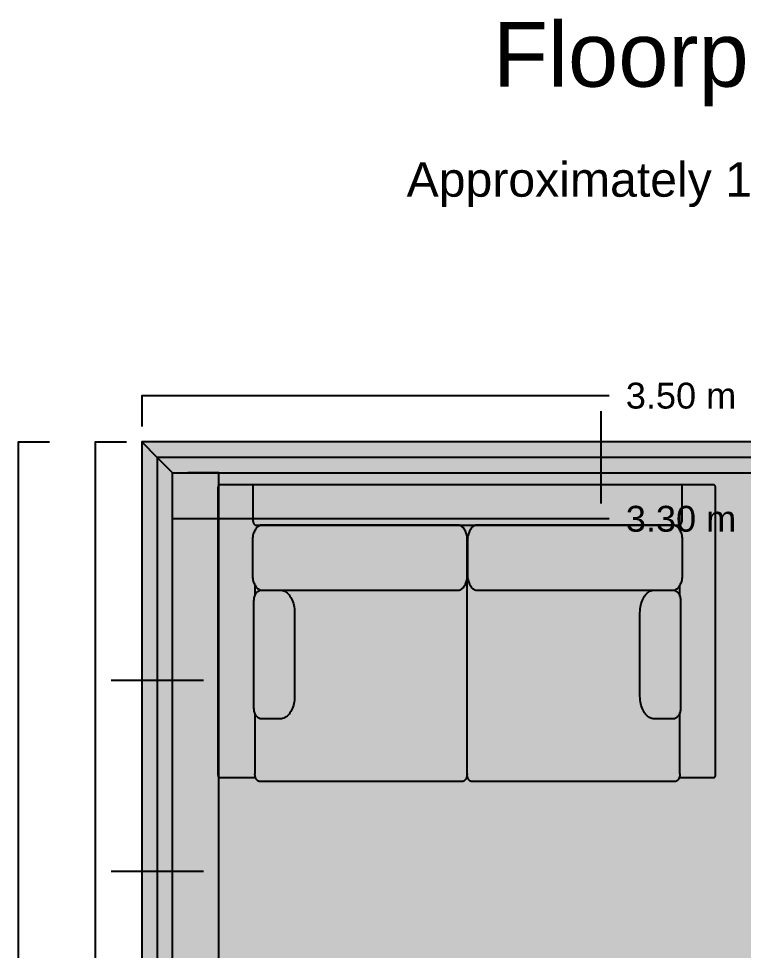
# Model space of a CAD drawing. Header units: metres. Extents: x -2.24 to 2.16, y -4.11 to 3.84.
# Drawn here: x -2.192 to 0.161, y 0.808 to 3.835 of the extents above; entities that cross this region are included whole.
import ezdxf

# ---------------------------------------------------------------- set-up
doc = ezdxf.new("R2010")
doc.units = ezdxf.units.M
doc.header["$MEASUREMENT"] = 0
for name, color, linetype in [('Poly-DimensionsExterior', 255, 'Continuous'), ('Poly-DimensionsInterior', 250, 'Continuous'), ('Poly-Doors', 8, 'Continuous'), ('Poly-Furniture', 45, 'Continuous'), ('Poly-Header', 255, 'Continuous'), ('Poly-RoomsHatch', 161, 'Continuous'), ('Poly-Walls', 8, 'Continuous'), ('Poly-WallsHatch', 8, 'Continuous')]:
    doc.layers.add(name, color=color, linetype=linetype)
doc.styles.get("Standard").update_dxf_attribs({"font": 'arial.ttf'})

msp = doc.modelspace()

# ---------------------------------------------------------------- hatches: boundary and pattern name
at = {"layer": 'Poly-Doors'}
h = msp.add_hatch(color=255, dxfattribs=at)
h.dxf.hatch_style = 1
h.paths.add_polyline_path([(-0.302109, 2.459847), (-0.302109, 2.359847), (0.511114, 2.359847), (0.511114, 2.459847)])
h = msp.add_hatch(color=255, dxfattribs=at)
h.dxf.hatch_style = 1
h.paths.add_polyline_path([(-1.792447, 1.065819), (-1.692447, 1.065819), (-1.692447, 1.685083), (-1.792447, 1.685083)])
at = {"layer": 'Poly-RoomsHatch'}
h = msp.add_hatch(color=161, dxfattribs=at)
h.dxf.hatch_style = 1
h.paths.add_polyline_path([(-1.742447, 2.409847), (-1.742447, -1.724916), (-1.577356, -1.724916), (-1.577356, -2.413977), (1.660155, -2.413977), (1.660155, -1.733229), (1.660155, 2.409847)])
at = {"layer": 'Poly-WallsHatch'}
h = msp.add_hatch(color=8, dxfattribs=at)
h.dxf.hatch_style = 1
h.paths.add_polyline_path([(-1.742447, -1.724916), (-1.692447, -1.674916), (-1.692447, 2.359847), (-1.742447, 2.409847), (-1.792447, 2.459847), (-1.792447, -1.774916)])
h = msp.add_hatch(color=8, dxfattribs=at)
h.dxf.hatch_style = 1
h.paths.add_polyline_path([(-1.742447, 2.409847), (-1.692447, 2.359847), (1.610155, 2.359847), (1.660155, 2.409847), (1.710155, 2.459847), (-1.792447, 2.459847)])

# ---------------------------------------------------------------- linework, layer by layer
at = {"layer": 'Poly-DimensionsExterior', "color": 255}
for points in [[(-0.27442, 2.609847), (-1.792447, 2.609847), (-1.792447, 2.509847)], [(-2.192447, 0.231209), (-2.192447, 2.459847), (-2.092447, 2.459847)], [(-1.942447, 0.575739), (-1.942447, 2.459847), (-1.842447, 2.459847)]]:
    msp.add_lwpolyline(points, dxfattribs=at)
at = {"layer": 'Poly-DimensionsInterior', "color": 250}
for points in [[(-1.542447, 0.575739), (-1.542447, 2.359847), (-1.642447, 2.359847)], [(-0.27442, 2.209847), (-1.692447, 2.209847), (-1.692447, 2.309847)]]:
    msp.add_lwpolyline(points, dxfattribs=at)
at = {"layer": 'Poly-Doors', "color": 8}
for points in [[(-0.302109, 2.559847), (-0.302109, 2.259847)], [(-1.592447, 1.685083), (-1.892447, 1.685083)], [(-1.892447, 1.065819), (-1.592447, 1.065819)]]:
    msp.add_lwpolyline(points, dxfattribs=at)
at = {"layer": 'Poly-Doors', "color": 255}
for points in [[(-0.302109, 2.459847), (-0.302109, 2.359847), (0.511114, 2.359847), (0.511114, 2.459847), (-0.302109, 2.459847)], [(-1.792447, 1.065819), (-1.692447, 1.065819), (-1.692447, 1.685083), (-1.792447, 1.685083), (-1.792447, 1.065819)]]:
    msp.add_lwpolyline(points, dxfattribs=at)
at = {"layer": 'Poly-Furniture', "color": 45}
for points in [[(-1.538678, 2.32057), (-1.539246, 2.320532), (-1.539802, 2.320419), (-1.540343, 2.320236), (-1.540866, 2.319985), (-1.541371, 2.319669), (-1.541854, 2.319292), (-1.542315, 2.318857), (-1.54275, 2.318366), (-1.543158, 2.317824), (-1.543537, 2.317233), (-1.543884, 2.316596), (-1.544198, 2.315917), (-1.544477, 2.315198), (-1.544719, 2.314443), (-1.544921, 2.313656), (-1.545082, 2.312838), (-1.545199, 2.311994), (-1.545271, 2.311127), (-1.545296, 2.310239)], [(-1.545296, 2.310239), (-1.545296, 1.379688)], [(0.064716, 2.32057), (-1.538678, 2.32057)], [(-1.431887, 2.322009), (-1.431887, 2.206422)], [(-0.037432, 2.206422), (-0.037432, 2.322009)], [(0.071334, 2.310239), (0.07131, 2.311127), (0.071238, 2.311994), (0.07112, 2.312838), (0.07096, 2.313656), (0.070757, 2.314443), (0.070516, 2.315198), (0.070237, 2.315917), (0.069923, 2.316596), (0.069575, 2.317233), (0.069196, 2.317824), (0.068788, 2.318366), (0.068353, 2.318857), (0.067893, 2.319292), (0.067409, 2.319669), (0.066905, 2.319985), (0.066381, 2.320236), (0.065841, 2.320419), (0.065285, 2.320532), (0.064716, 2.32057)], [(0.071334, 1.379688), (0.071334, 2.310239)], [(-1.400905, 2.189976), (-1.403697, 2.189791), (-1.406424, 2.189244), (-1.409075, 2.188353), (-1.41164, 2.18713), (-1.414111, 2.185593), (-1.416476, 2.183755), (-1.418728, 2.181632), (-1.420854, 2.17924), (-1.422847, 2.176593), (-1.424696, 2.173707), (-1.426392, 2.170596), (-1.427925, 2.167276), (-1.429284, 2.163762), (-1.430462, 2.160069), (-1.431447, 2.156213), (-1.43223, 2.152208), (-1.432801, 2.14807), (-1.433151, 2.143814), (-1.43327, 2.139455)], [(-1.431887, 2.206422), (-1.431847, 2.204941), (-1.431728, 2.203494), (-1.431534, 2.202087), (-1.431267, 2.200725), (-1.430933, 2.199413), (-1.430533, 2.198156), (-1.43007, 2.196961), (-1.429549, 2.195831), (-1.428973, 2.194772), (-1.428344, 2.193789), (-1.427666, 2.192888), (-1.426942, 2.192073), (-1.426176, 2.19135), (-1.425371, 2.190724), (-1.42453, 2.1902), (-1.423657, 2.189784), (-1.422754, 2.18948), (-1.421825, 2.189294), (-1.420874, 2.189231)], [(-1.420874, 2.189231), (-0.048446, 2.189231)], [(-0.767008, 2.189976), (-1.400905, 2.189976)], [(-0.767008, 2.189976), (-0.767008, 2.189976)], [(-0.734643, 2.139455), (-0.734762, 2.143814), (-0.735112, 2.14807), (-0.735683, 2.152208), (-0.736466, 2.156213), (-0.737451, 2.160069), (-0.738628, 2.163762), (-0.739988, 2.167276), (-0.741521, 2.170596), (-0.743217, 2.173707), (-0.745066, 2.176593), (-0.747059, 2.17924), (-0.749185, 2.181632), (-0.751436, 2.183755), (-0.753802, 2.185593), (-0.756272, 2.18713), (-0.758838, 2.188353), (-0.761489, 2.189244), (-0.764215, 2.189791), (-0.767008, 2.189976)], [(-0.702295, 2.189976), (-0.705087, 2.189791), (-0.707814, 2.189244), (-0.710465, 2.188353), (-0.71303, 2.18713), (-0.715501, 2.185593), (-0.717866, 2.183755), (-0.720117, 2.181632), (-0.722244, 2.17924), (-0.724237, 2.176593), (-0.726086, 2.173707), (-0.727782, 2.170596), (-0.729315, 2.167276), (-0.730674, 2.163762), (-0.731852, 2.160069), (-0.732837, 2.156213), (-0.73362, 2.152208), (-0.734191, 2.14807), (-0.734541, 2.143814), (-0.73466, 2.139455)], [(-0.068398, 2.189976), (-0.702295, 2.189976)], [(-0.068398, 2.189976), (-0.068398, 2.189976)], [(-0.036033, 2.139455), (-0.036152, 2.143814), (-0.036502, 2.14807), (-0.037073, 2.152208), (-0.037856, 2.156213), (-0.038841, 2.160069), (-0.040018, 2.163762), (-0.041378, 2.167276), (-0.042911, 2.170596), (-0.044606, 2.173707), (-0.046456, 2.176593), (-0.048448, 2.17924), (-0.050575, 2.181632), (-0.052826, 2.183755), (-0.055192, 2.185593), (-0.057662, 2.18713), (-0.060228, 2.188353), (-0.062879, 2.189244), (-0.065605, 2.189791), (-0.068398, 2.189976)], [(-0.048446, 2.189231), (-0.047496, 2.189294), (-0.046569, 2.189479), (-0.045668, 2.189782), (-0.044795, 2.190198), (-0.043955, 2.19072), (-0.04315, 2.191345), (-0.042384, 2.192066), (-0.04166, 2.19288), (-0.040982, 2.19378), (-0.040352, 2.194762), (-0.039775, 2.19582), (-0.039253, 2.196949), (-0.03879, 2.198145), (-0.038389, 2.199402), (-0.038053, 2.200714), (-0.037787, 2.202078), (-0.037592, 2.203487), (-0.037473, 2.204937), (-0.037432, 2.206422)], [(-0.736042, 1.381693), (-0.736042, 2.159011)], [(-1.43327, 2.139455), (-1.43327, 2.028623)], [(-0.73466, 2.139455), (-0.73466, 2.028623)], [(-0.734643, 2.028623), (-0.734643, 2.139455)], [(-0.036033, 2.028623), (-0.036033, 2.139455)], [(-1.43327, 2.028623), (-1.433151, 2.024263), (-1.432801, 2.020007), (-1.43223, 2.015869), (-1.431447, 2.011864), (-1.430462, 2.008008), (-1.429284, 2.004315), (-1.427925, 2.000802), (-1.426392, 1.997482), (-1.424696, 1.994371), (-1.422847, 1.991485), (-1.420854, 1.988838), (-1.418728, 1.986445), (-1.416476, 1.984323), (-1.414111, 1.982485), (-1.41164, 1.980947), (-1.409075, 1.979725), (-1.406424, 1.978833), (-1.403697, 1.978287), (-1.400905, 1.978102)], [(-0.767008, 1.978102), (-0.764215, 1.978287), (-0.761489, 1.978833), (-0.758838, 1.979725), (-0.756272, 1.980947), (-0.753802, 1.982485), (-0.751436, 1.984323), (-0.749185, 1.986445), (-0.747059, 1.988838), (-0.745066, 1.991485), (-0.743217, 1.994371), (-0.741521, 1.997482), (-0.739988, 2.000802), (-0.738628, 2.004315), (-0.737451, 2.008008), (-0.736466, 2.011864), (-0.735683, 2.015869), (-0.735112, 2.020007), (-0.734762, 2.024263), (-0.734643, 2.028623)], [(-0.73466, 2.028623), (-0.734541, 2.024263), (-0.734191, 2.020007), (-0.73362, 2.015869), (-0.732837, 2.011864), (-0.731852, 2.008008), (-0.730674, 2.004315), (-0.729315, 2.000802), (-0.727782, 1.997482), (-0.726086, 1.994371), (-0.724237, 1.991485), (-0.722244, 1.988838), (-0.720117, 1.986445), (-0.717866, 1.984323), (-0.715501, 1.982485), (-0.71303, 1.980947), (-0.710465, 1.979725), (-0.707814, 1.978833), (-0.705087, 1.978287), (-0.702295, 1.978102)], [(-0.068398, 1.978102), (-0.065605, 1.978287), (-0.062879, 1.978833), (-0.060228, 1.979725), (-0.057662, 1.980947), (-0.055192, 1.982485), (-0.052826, 1.984323), (-0.050575, 1.986445), (-0.048448, 1.988838), (-0.046456, 1.991485), (-0.044606, 1.994371), (-0.042911, 1.997482), (-0.041378, 2.000802), (-0.040018, 2.004315), (-0.038841, 2.008008), (-0.037856, 2.011864), (-0.037073, 2.015869), (-0.036502, 2.020007), (-0.036152, 2.024263), (-0.036033, 2.028623)], [(-1.428331, 1.941046), (-1.428242, 1.944302), (-1.42798, 1.947482), (-1.427553, 1.950575), (-1.426966, 1.953568), (-1.426229, 1.95645), (-1.425348, 1.959211), (-1.424331, 1.961838), (-1.423184, 1.964321), (-1.421916, 1.966648), (-1.420532, 1.968807), (-1.419042, 1.970787), (-1.417451, 1.972577), (-1.415768, 1.974165), (-1.414, 1.97554), (-1.412153, 1.976691), (-1.410236, 1.977606), (-1.408255, 1.978273), (-1.406218, 1.978682), (-1.404131, 1.978821)], [(-1.424874, 1.994753), (-1.424874, 1.959831)], [(-1.404131, 1.978821), (-1.343237, 1.978821)], [(-1.404131, 1.978821), (-1.404131, 1.978821)], [(-1.400905, 1.978102), (-0.767008, 1.978102)], [(-1.343237, 1.978821), (-1.339176, 1.978551), (-1.335211, 1.977756), (-1.331355, 1.976457), (-1.327624, 1.974677), (-1.32403, 1.972439), (-1.320589, 1.969763), (-1.317314, 1.966673), (-1.31422, 1.963191), (-1.311321, 1.959339), (-1.308631, 1.955138), (-1.306163, 1.950612), (-1.303933, 1.945781), (-1.301955, 1.940669), (-1.300242, 1.935298), (-1.298808, 1.92969), (-1.297669, 1.923866), (-1.296837, 1.91785), (-1.296328, 1.911663), (-1.296155, 1.905327)], [(-0.702295, 1.978102), (-0.068398, 1.978102)], [(-0.174547, 1.905327), (-0.174374, 1.911666), (-0.173864, 1.917856), (-0.173032, 1.923875), (-0.171892, 1.9297), (-0.170458, 1.935309), (-0.168744, 1.940681), (-0.166765, 1.945793), (-0.164534, 1.950622), (-0.162066, 1.955148), (-0.159375, 1.959348), (-0.156475, 1.963199), (-0.153381, 1.96668), (-0.150106, 1.969769), (-0.146665, 1.972443), (-0.143072, 1.97468), (-0.139341, 1.976459), (-0.135487, 1.977756), (-0.131523, 1.978551), (-0.127465, 1.978821)], [(-0.127465, 1.978821), (-0.066571, 1.978821)], [(-0.066571, 1.978821), (-0.064485, 1.978682), (-0.062447, 1.978273), (-0.060466, 1.977606), (-0.058549, 1.976691), (-0.056702, 1.97554), (-0.054934, 1.974165), (-0.053251, 1.972577), (-0.05166, 1.970787), (-0.05017, 1.968807), (-0.048786, 1.966648), (-0.047518, 1.964321), (-0.046371, 1.961838), (-0.045354, 1.959211), (-0.044473, 1.95645), (-0.043736, 1.953568), (-0.04315, 1.950575), (-0.042722, 1.947482), (-0.04246, 1.944302), (-0.042371, 1.941046)], [(-0.044857, 1.957672), (-0.044857, 1.99406)], [(-1.428331, 1.597961), (-1.428331, 1.941046)], [(-0.042371, 1.941046), (-0.042371, 1.597961)], [(-1.296155, 1.905327), (-1.296155, 1.633681)], [(-0.174547, 1.633681), (-0.174547, 1.905327)], [(-1.296155, 1.633681), (-1.296328, 1.627341), (-1.296838, 1.621151), (-1.29767, 1.615132), (-1.29881, 1.609307), (-1.300244, 1.603698), (-1.301958, 1.598327), (-1.303938, 1.593215), (-1.306168, 1.588385), (-1.308636, 1.583859), (-1.311327, 1.57966), (-1.314227, 1.575808), (-1.317321, 1.572327), (-1.320596, 1.569239), (-1.324037, 1.566565), (-1.32763, 1.564327), (-1.331361, 1.562549), (-1.335215, 1.561251), (-1.339179, 1.560456), (-1.343237, 1.560186)], [(-0.127465, 1.560186), (-0.131526, 1.560456), (-0.135491, 1.561252), (-0.139347, 1.56255), (-0.143079, 1.56433), (-0.146672, 1.566569), (-0.150113, 1.569244), (-0.153388, 1.572334), (-0.156482, 1.575816), (-0.159381, 1.579669), (-0.162072, 1.583869), (-0.164539, 1.588396), (-0.166769, 1.593226), (-0.168747, 1.598338), (-0.17046, 1.603709), (-0.171894, 1.609318), (-0.173033, 1.615141), (-0.173865, 1.621158), (-0.174374, 1.627345), (-0.174547, 1.633681)], [(-1.404131, 1.560186), (-1.406218, 1.560325), (-1.408255, 1.560734), (-1.410236, 1.561401), (-1.412153, 1.562316), (-1.414, 1.563467), (-1.415768, 1.564842), (-1.417451, 1.56643), (-1.419042, 1.56822), (-1.420532, 1.570201), (-1.421916, 1.57236), (-1.423184, 1.574686), (-1.424331, 1.577169), (-1.425348, 1.579796), (-1.426229, 1.582557), (-1.426966, 1.58544), (-1.427553, 1.588433), (-1.42798, 1.591525), (-1.428242, 1.594705), (-1.428331, 1.597961)], [(-1.424874, 1.578534), (-1.424874, 1.381693)], [(-0.042371, 1.597961), (-0.04246, 1.594705), (-0.042722, 1.591525), (-0.04315, 1.588433), (-0.043736, 1.58544), (-0.044473, 1.582557), (-0.045354, 1.579796), (-0.046371, 1.577169), (-0.047518, 1.574686), (-0.048786, 1.57236), (-0.05017, 1.570201), (-0.05166, 1.56822), (-0.053251, 1.56643), (-0.054934, 1.564842), (-0.056702, 1.563467), (-0.058549, 1.562316), (-0.060466, 1.561401), (-0.062447, 1.560734), (-0.064485, 1.560325), (-0.066571, 1.560186)], [(-0.044857, 1.381693), (-0.044857, 1.581335)], [(-1.343237, 1.560186), (-1.404131, 1.560186)], [(-0.066571, 1.560186), (-0.127465, 1.560186)], [(-0.066571, 1.560186), (-0.066571, 1.560186)], [(-1.545296, 1.379688), (-1.545271, 1.378801), (-1.545199, 1.377933), (-1.545082, 1.377089), (-1.544921, 1.376272), (-1.544719, 1.375484), (-1.544477, 1.37473), (-1.544198, 1.374011), (-1.543884, 1.373332), (-1.543537, 1.372695), (-1.543158, 1.372104), (-1.54275, 1.371561), (-1.542315, 1.371071), (-1.541854, 1.370635), (-1.541371, 1.370258), (-1.540866, 1.369943), (-1.540343, 1.369692), (-1.539802, 1.369508), (-1.539246, 1.369396), (-1.538678, 1.369358)], [(-1.538678, 1.369358), (-1.422734, 1.369358)], [(-1.40912, 1.357023), (-1.410473, 1.357114), (-1.411796, 1.357382), (-1.413083, 1.35782), (-1.414329, 1.358419), (-1.41553, 1.359172), (-1.416681, 1.360072), (-1.417777, 1.361112), (-1.418813, 1.362283), (-1.419784, 1.363578), (-1.420686, 1.36499), (-1.421513, 1.366511), (-1.422261, 1.368133), (-1.422925, 1.369849), (-1.423501, 1.371651), (-1.423982, 1.373532), (-1.424365, 1.375484), (-1.424645, 1.3775), (-1.424816, 1.379572), (-1.424874, 1.381693)], [(-0.736042, 1.381693), (-0.736101, 1.379572), (-0.736272, 1.3775), (-0.736551, 1.375484), (-0.736934, 1.373532), (-0.737416, 1.371651), (-0.737991, 1.369849), (-0.738655, 1.368133), (-0.739403, 1.366511), (-0.740231, 1.36499), (-0.741132, 1.363578), (-0.742104, 1.362283), (-0.74314, 1.361112), (-0.744236, 1.360072), (-0.745386, 1.359172), (-0.746587, 1.358419), (-0.747834, 1.35782), (-0.749121, 1.357382), (-0.750443, 1.357114), (-0.751797, 1.357023)], [(-0.720239, 1.357023), (-0.721597, 1.357114), (-0.722925, 1.357382), (-0.724216, 1.35782), (-0.725467, 1.358419), (-0.726672, 1.359172), (-0.727826, 1.360072), (-0.728926, 1.361112), (-0.729965, 1.362283), (-0.730939, 1.363578), (-0.731843, 1.36499), (-0.732673, 1.366511), (-0.733423, 1.368133), (-0.734089, 1.369849), (-0.734666, 1.371651), (-0.735148, 1.373532), (-0.735532, 1.375484), (-0.735813, 1.3775), (-0.735984, 1.379572), (-0.736042, 1.381693)], [(-0.044857, 1.381693), (-0.044915, 1.379572), (-0.045087, 1.3775), (-0.045367, 1.375484), (-0.045751, 1.373532), (-0.046233, 1.371651), (-0.04681, 1.369849), (-0.047476, 1.368133), (-0.048226, 1.366511), (-0.049056, 1.36499), (-0.04996, 1.363578), (-0.050935, 1.362283), (-0.051974, 1.361112), (-0.053073, 1.360072), (-0.054228, 1.359172), (-0.055433, 1.358419), (-0.056683, 1.35782), (-0.057975, 1.357382), (-0.059302, 1.357114), (-0.060661, 1.357023)], [(-0.044857, 1.369358), (0.064716, 1.369358)], [(0.064716, 1.369358), (0.065285, 1.369396), (0.065841, 1.369508), (0.066381, 1.369692), (0.066905, 1.369943), (0.067409, 1.370258), (0.067893, 1.370635), (0.068353, 1.371071), (0.068788, 1.371561), (0.069196, 1.372104), (0.069575, 1.372695), (0.069923, 1.373332), (0.070237, 1.374011), (0.070516, 1.37473), (0.070757, 1.375484), (0.07096, 1.376272), (0.07112, 1.377089), (0.071238, 1.377933), (0.07131, 1.378801), (0.071334, 1.379688)], [(-0.751797, 1.357023), (-1.40912, 1.357023)], [(-0.060661, 1.357023), (-0.720239, 1.357023)]]:
    msp.add_lwpolyline(points, dxfattribs=at)
at = {"layer": 'Poly-Rooms', "color": 161}
msp.add_lwpolyline([(-1.742447, 2.409847), (-1.742447, -1.724916), (-1.577356, -1.724916), (-1.577356, -2.413977), (1.660155, -2.413977), (1.660155, -1.733229), (1.660155, 2.409847), (-1.742447, 2.409847)], dxfattribs=at)
at = {"layer": 'Poly-Walls', "color": 8}
for points in [[(-1.742447, -1.724916), (-1.692447, -1.674916), (-1.692447, 2.359847), (-1.742447, 2.409847), (-1.792447, 2.459847), (-1.792447, -1.774916), (-1.742447, -1.724916)], [(-1.742447, 2.409847), (-1.692447, 2.359847), (1.610155, 2.359847), (1.660155, 2.409847), (1.710155, 2.459847), (-1.792447, 2.459847), (-1.742447, 2.409847)], [(-1.742447, -1.724916), (-1.692447, -1.674916), (-1.692447, 2.359847), (-1.742447, 2.409847), (-1.792447, 2.459847), (-1.792447, -1.774916), (-1.742447, -1.724916)], [(-1.742447, 2.409847), (-1.692447, 2.359847), (1.610155, 2.359847), (1.660155, 2.409847), (1.710155, 2.459847), (-1.792447, 2.459847), (-1.742447, 2.409847)]]:
    msp.add_lwpolyline(points, dxfattribs=at)

# ---------------------------------------------------------------- texts
at = {"layer": 'Poly-DimensionsExterior', "color": 255, "insert": (-0.041146, 2.609847), "char_height": 0.084, "width": 0.41328, "attachment_point": 5}
msp.add_mtext('\\A1;3.50 m', dxfattribs=at)
at = {"layer": 'Poly-DimensionsInterior', "color": 250, "insert": (-0.041146, 2.209847), "char_height": 0.084, "width": 0.41328, "attachment_point": 5}
msp.add_mtext('\\A1;3.30 m', dxfattribs=at)
at = {"layer": 'Poly-Header', "color": 255, "attachment_point": 5}
for s, insert, char_height, width in [('\\A1;Floorplan', (-0.041146, 3.687347), 0.21, 1.5498), ('\\A1;Approximately 17 m{\\H0.7x;\\S2^ ;} total', (-0.041146, 3.314847), 0.112, 3.58176)]:
    msp.add_mtext(s, dxfattribs=dict(at, insert=insert, char_height=char_height, width=width))

doc.saveas('drawing.dxf')
